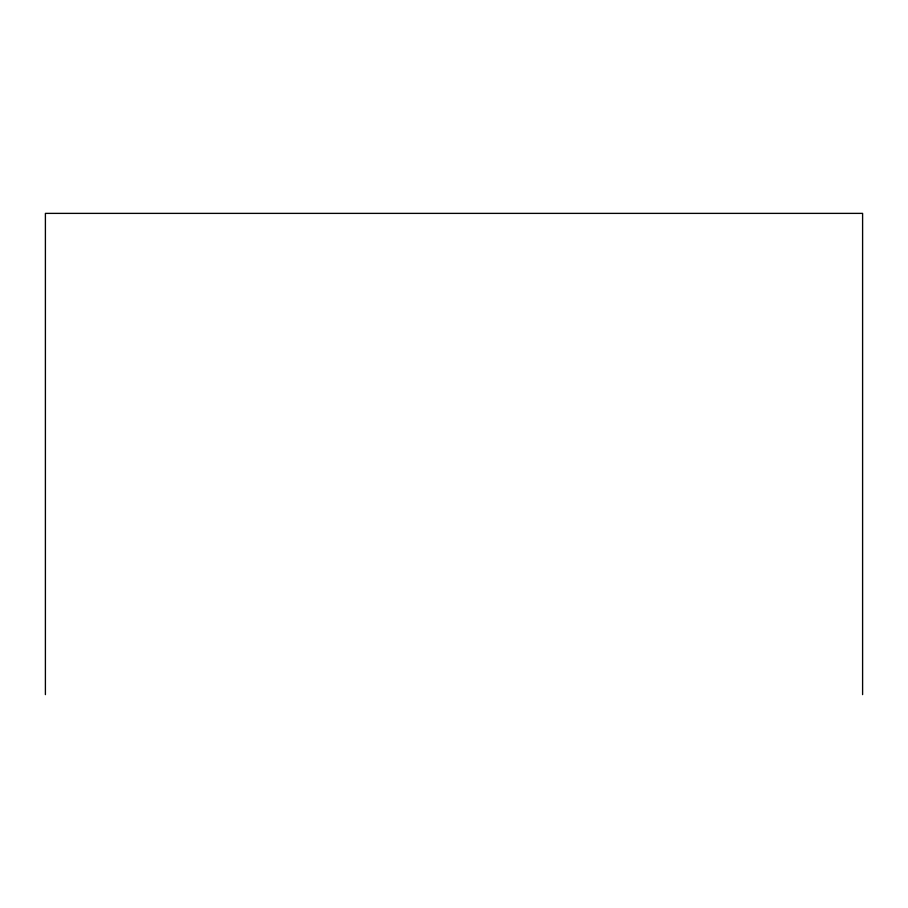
<?xml version="1.0" encoding="UTF-8"?>
<svg xmlns="http://www.w3.org/2000/svg" width="908" height="908" viewBox="0 0 908 908"><rect width="100%" height="100%" fill="white"/><g stroke="black" fill="none" stroke-linecap="round" stroke-linejoin="round"><path stroke-width="1.36" d="M862.6 694.62L862.6 213.38L45.4 213.38L45.4 694.62"/></g></svg>
